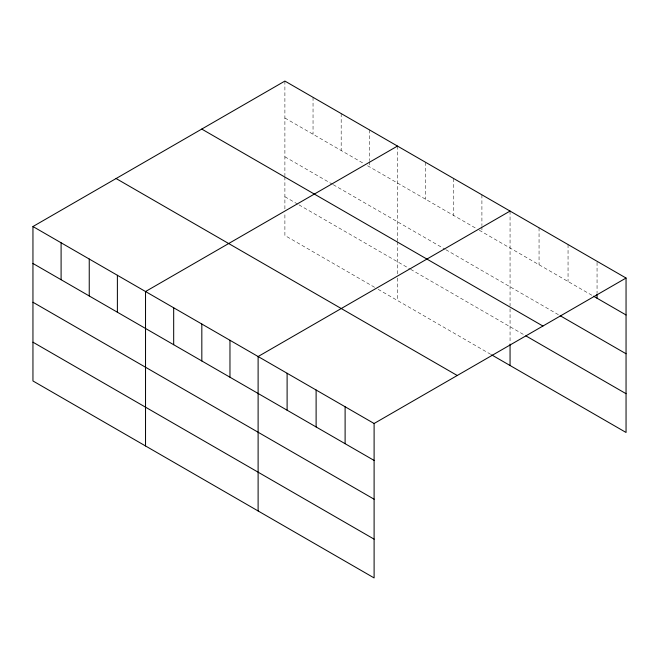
<?xml version="1.0" encoding="UTF-8"?>
<svg xmlns="http://www.w3.org/2000/svg" width="659" height="659" viewBox="0 0 659 659"><rect width="100%" height="100%" fill="white"/><g stroke="black" fill="none" stroke-linecap="round" stroke-linejoin="round"><path stroke-width="0.49" stroke-dasharray="3.29 2.47" d="M284.894 118.01L364.048 163.712M367.574 165.747L475.757 228.203M479.274 230.238L592.655 295.702M284.894 156.784L332.391 184.207M333.265 184.709L444.973 249.201M445.846 249.712L558.387 314.681M284.894 196.728L298.082 204.348M298.964 204.858L409.791 268.839M410.664 269.342L524.992 335.349M374.609 287.299L284.894 235.502L284.894 213.055M378.126 289.326L490.708 354.328M597.054 262.323L597.054 293.107M568.05 244.555L568.05 281.492M539.054 227.816L539.054 264.753M510.058 211.069L510.058 305.751M510.058 308.75L510.058 343.051M481.91 194.825L481.91 225.6M481.91 226.63L481.91 231.762M453.763 178.573L453.763 215.509M425.623 162.328L425.623 199.257M397.476 146.076L397.476 240.757M397.476 241.754L397.476 273.971M397.476 278.057L397.476 300.496M369.328 129.823L369.328 160.607M369.328 161.628L369.328 166.76M341.181 113.579L341.181 150.507M313.041 97.326L313.041 134.263M284.894 81.073L284.894 175.755M284.894 176.76L284.894 208.977"/><path stroke-width="0.99" d="M32.95 226.531L374.106 423.498L374.106 577.927L32.95 380.96L32.95 226.531L284.894 81.073L626.05 278.04L626.05 432.469L491.589 354.839M397.476 146.076L145.532 291.533L145.532 445.954M510.058 211.069L258.114 356.527L258.114 510.956M374.106 423.498L626.05 278.04M593.537 296.204L626.05 314.977M560.142 315.702L626.05 353.751M201.753 129.073L542.909 326.04M525.874 335.859L626.05 393.695M116.091 178.531L457.247 375.498M32.95 263.468L374.106 460.435M32.95 302.242L374.106 499.209M32.95 342.186L374.106 539.153M597.054 294.128L597.054 298.239M510.058 344.072L510.058 365.498M345.11 406.76L345.11 443.696M316.114 390.013L316.114 426.95M287.11 373.274L287.11 410.211M229.966 340.283L229.966 377.22M201.827 324.03L201.827 360.967M173.679 307.778L173.679 344.715M117.384 275.281L117.384 312.218M89.245 259.036L89.245 295.965M61.098 242.784L61.098 279.721"/></g></svg>
